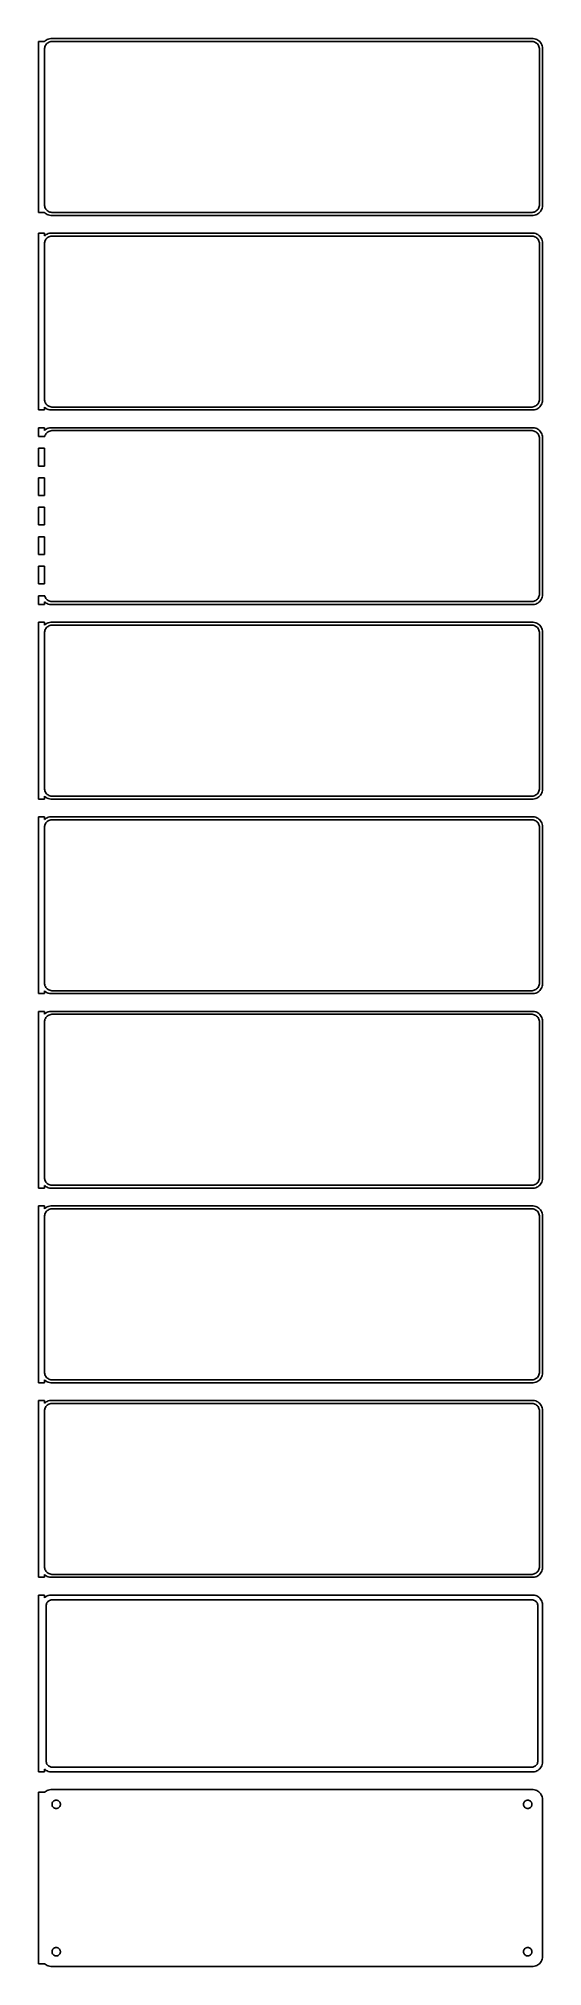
# Model space of a CAD drawing. Header units: metres. Extents: x -129 to 128, y 945 to 1926.
import ezdxf

# ---------------------------------------------------------------- set-up
doc = ezdxf.new("R2010")
doc.units = ezdxf.units.M

msp = doc.modelspace()

# ---------------------------------------------------------------- linework, layer by layer
for p, q in [((-126, 1924.56), (-129, 1924.56)), ((-129, 1924.56), (-129, 1837.44)), ((-125.687, 1924.85), (-126, 1924.56)), ((-125.179, 1925.22), (-125.687, 1924.85)), ((-125.505, 1922.43), (-125.236, 1922.85)), ((-125.236, 1922.85), (-124.916, 1923.24)), ((-124.629, 1925.52), (-125.179, 1925.22)), ((-124.916, 1923.24), (-124.55, 1923.58)), ((-124.045, 1925.76), (-124.629, 1925.52)), ((-124.55, 1923.58), (-124.143, 1923.88)), ((-124.143, 1923.88), (-123.703, 1924.12)), ((-123.437, 1925.91), (-124.045, 1925.76)), ((-123.703, 1924.12), (-123.236, 1924.3)), ((-122.814, 1925.99), (-123.437, 1925.91)), ((-123.236, 1924.3), (-122.75, 1924.43)), ((122.814, 1925.99), (-122.814, 1925.99)), ((-122.75, 1924.43), (-122.251, 1924.49)), ((-122.251, 1924.49), (122.251, 1924.49)), ((122.251, 1924.49), (122.75, 1924.43)), ((122.75, 1924.43), (123.236, 1924.3)), ((123.437, 1925.91), (122.814, 1925.99)), ((123.236, 1924.3), (123.703, 1924.12)), ((124.045, 1925.76), (123.437, 1925.91)), ((123.703, 1924.12), (124.143, 1923.88)), ((124.629, 1925.52), (124.045, 1925.76)), ((124.143, 1923.88), (124.55, 1923.58)), ((124.55, 1923.58), (124.916, 1923.24)), ((125.179, 1925.22), (124.629, 1925.52)), ((124.916, 1923.24), (125.236, 1922.85)), ((125.687, 1924.85), (125.179, 1925.22)), ((125.236, 1922.85), (125.505, 1922.43)), ((126.145, 1924.42), (125.687, 1924.85)), ((126.545, 1923.94), (126.145, 1924.42)), ((126.882, 1923.41), (126.545, 1923.94)), ((127.149, 1922.84), (126.882, 1923.41)), ((127.343, 1922.24), (127.149, 1922.84)), ((-126, 1920.5), (-125.968, 1921)), ((-126, 1841.5), (-126, 1920.5)), ((-125.968, 1921), (-125.874, 1921.49)), ((-125.874, 1921.49), (-125.719, 1921.97)), ((-125.719, 1921.97), (-125.505, 1922.43)), ((125.505, 1922.43), (125.719, 1921.97)), ((125.719, 1921.97), (125.874, 1921.49)), ((125.874, 1921.49), (125.968, 1921)), ((125.968, 1921), (126, 1920.5)), ((126, 1920.5), (126, 1841.5)), ((127.461, 1921.63), (127.343, 1922.24)), ((127.5, 1921), (127.461, 1921.63)), ((127.5, 1841), (127.5, 1921)), ((-129, 1837.44), (-126, 1837.44)), ((-125.968, 1841), (-126, 1841.5)), ((-126, 1837.44), (-125.687, 1837.15)), ((-125.874, 1840.51), (-125.968, 1841)), ((-125.719, 1840.03), (-125.874, 1840.51)), ((-125.505, 1839.57), (-125.719, 1840.03)), ((-125.687, 1837.15), (-125.179, 1836.78)), ((-125.236, 1839.15), (-125.505, 1839.57)), ((-124.916, 1838.76), (-125.236, 1839.15)), ((-125.179, 1836.78), (-124.629, 1836.48)), ((-124.55, 1838.42), (-124.916, 1838.76)), ((-124.629, 1836.48), (-124.045, 1836.24)), ((-124.143, 1838.12), (-124.55, 1838.42)), ((-123.703, 1837.88), (-124.143, 1838.12)), ((-124.045, 1836.24), (-123.437, 1836.09)), ((-123.236, 1837.7), (-123.703, 1837.88)), ((-123.437, 1836.09), (-122.814, 1836.01)), ((-122.75, 1837.57), (-123.236, 1837.7)), ((-122.814, 1836.01), (122.814, 1836.01)), ((-122.251, 1837.51), (-122.75, 1837.57)), ((122.251, 1837.51), (-122.251, 1837.51)), ((122.75, 1837.57), (122.251, 1837.51)), ((123.236, 1837.7), (122.75, 1837.57)), ((122.814, 1836.01), (123.437, 1836.09)), ((123.703, 1837.88), (123.236, 1837.7)), ((123.437, 1836.09), (124.045, 1836.24)), ((124.143, 1838.12), (123.703, 1837.88)), ((124.045, 1836.24), (124.629, 1836.48)), ((124.55, 1838.42), (124.143, 1838.12)), ((124.916, 1838.76), (124.55, 1838.42)), ((124.629, 1836.48), (125.179, 1836.78)), ((125.236, 1839.15), (124.916, 1838.76)), ((125.179, 1836.78), (125.687, 1837.15)), ((125.505, 1839.57), (125.236, 1839.15)), ((125.719, 1840.03), (125.505, 1839.57)), ((125.687, 1837.15), (126.145, 1837.58)), ((125.874, 1840.51), (125.719, 1840.03)), ((125.968, 1841), (125.874, 1840.51)), ((126, 1841.5), (125.968, 1841)), ((126.145, 1837.58), (126.545, 1838.06)), ((126.545, 1838.06), (126.882, 1838.59)), ((126.882, 1838.59), (127.149, 1839.16)), ((127.149, 1839.16), (127.343, 1839.76)), ((127.343, 1839.76), (127.461, 1840.37)), ((127.461, 1840.37), (127.5, 1841)), ((-126, 1826.97), (-129, 1826.97)), ((-129, 1826.97), (-129, 1737.03)), ((-126, 1825.56), (-126, 1826.97)), ((-125.687, 1825.85), (-126, 1825.56)), ((-125.179, 1826.22), (-125.687, 1825.85)), ((-124.629, 1826.52), (-125.179, 1826.22)), ((-124.045, 1826.76), (-124.629, 1826.52)), ((-124.55, 1824.58), (-124.143, 1824.88)), ((-124.143, 1824.88), (-123.703, 1825.12)), ((-123.437, 1826.91), (-124.045, 1826.76)), ((-123.703, 1825.12), (-123.236, 1825.3)), ((-122.814, 1826.99), (-123.437, 1826.91)), ((-123.236, 1825.3), (-122.75, 1825.43)), ((122.814, 1826.99), (-122.814, 1826.99)), ((-122.75, 1825.43), (-122.251, 1825.49)), ((-122.251, 1825.49), (122.251, 1825.49)), ((122.251, 1825.49), (122.75, 1825.43)), ((122.75, 1825.43), (123.236, 1825.3)), ((123.437, 1826.91), (122.814, 1826.99)), ((123.236, 1825.3), (123.703, 1825.12)), ((124.045, 1826.76), (123.437, 1826.91)), ((123.703, 1825.12), (124.143, 1824.88)), ((124.629, 1826.52), (124.045, 1826.76)), ((124.143, 1824.88), (124.55, 1824.58)), ((125.179, 1826.22), (124.629, 1826.52)), ((125.687, 1825.85), (125.179, 1826.22)), ((126.145, 1825.42), (125.687, 1825.85)), ((126.545, 1824.94), (126.145, 1825.42)), ((126.882, 1824.41), (126.545, 1824.94)), ((-126, 1821.5), (-125.968, 1822)), ((-126, 1742.5), (-126, 1821.5)), ((-125.968, 1822), (-125.874, 1822.49)), ((-125.874, 1822.49), (-125.719, 1822.97)), ((-125.719, 1822.97), (-125.505, 1823.43)), ((-125.505, 1823.43), (-125.236, 1823.85)), ((-125.236, 1823.85), (-124.916, 1824.24)), ((-124.916, 1824.24), (-124.55, 1824.58)), ((124.55, 1824.58), (124.916, 1824.24)), ((124.916, 1824.24), (125.236, 1823.85)), ((125.236, 1823.85), (125.505, 1823.43)), ((125.505, 1823.43), (125.719, 1822.97)), ((125.719, 1822.97), (125.874, 1822.49)), ((125.874, 1822.49), (125.968, 1822)), ((125.968, 1822), (126, 1821.5)), ((126, 1821.5), (126, 1742.5)), ((127.149, 1823.84), (126.882, 1824.41)), ((127.343, 1823.24), (127.149, 1823.84)), ((127.461, 1822.63), (127.343, 1823.24)), ((127.5, 1822), (127.461, 1822.63)), ((127.5, 1742), (127.5, 1822)), ((-129, 1737.03), (-126, 1737.03)), ((-125.968, 1742), (-126, 1742.5)), ((-126, 1737.03), (-126, 1738.44)), ((-126, 1738.44), (-125.687, 1738.15)), ((-125.874, 1741.51), (-125.968, 1742)), ((-125.719, 1741.03), (-125.874, 1741.51)), ((-125.505, 1740.57), (-125.719, 1741.03)), ((-125.687, 1738.15), (-125.179, 1737.78)), ((-125.236, 1740.15), (-125.505, 1740.57)), ((-124.916, 1739.76), (-125.236, 1740.15)), ((-125.179, 1737.78), (-124.629, 1737.48)), ((-124.55, 1739.42), (-124.916, 1739.76)), ((-124.629, 1737.48), (-124.045, 1737.24)), ((-124.143, 1739.12), (-124.55, 1739.42)), ((-123.703, 1738.88), (-124.143, 1739.12)), ((-124.045, 1737.24), (-123.437, 1737.09)), ((-123.236, 1738.7), (-123.703, 1738.88)), ((-123.437, 1737.09), (-122.814, 1737.01)), ((-122.75, 1738.57), (-123.236, 1738.7)), ((-122.814, 1737.01), (122.814, 1737.01)), ((-122.251, 1738.51), (-122.75, 1738.57)), ((122.251, 1738.51), (-122.251, 1738.51)), ((122.75, 1738.57), (122.251, 1738.51)), ((123.236, 1738.7), (122.75, 1738.57)), ((122.814, 1737.01), (123.437, 1737.09)), ((123.703, 1738.88), (123.236, 1738.7)), ((123.437, 1737.09), (124.045, 1737.24)), ((124.143, 1739.12), (123.703, 1738.88)), ((124.045, 1737.24), (124.629, 1737.48)), ((124.55, 1739.42), (124.143, 1739.12)), ((124.916, 1739.76), (124.55, 1739.42)), ((124.629, 1737.48), (125.179, 1737.78)), ((125.236, 1740.15), (124.916, 1739.76)), ((125.179, 1737.78), (125.687, 1738.15)), ((125.505, 1740.57), (125.236, 1740.15)), ((125.719, 1741.03), (125.505, 1740.57)), ((125.687, 1738.15), (126.145, 1738.58)), ((125.874, 1741.51), (125.719, 1741.03)), ((125.968, 1742), (125.874, 1741.51)), ((126, 1742.5), (125.968, 1742)), ((126.145, 1738.58), (126.545, 1739.06)), ((126.545, 1739.06), (126.882, 1739.59)), ((126.882, 1739.59), (127.149, 1740.16)), ((127.149, 1740.16), (127.343, 1740.76)), ((127.343, 1740.76), (127.461, 1741.37)), ((127.461, 1741.37), (127.5, 1742)), ((-126, 1727.99), (-129, 1727.99)), ((-129, 1727.99), (-129, 1723.49)), ((-126, 1726.56), (-126, 1727.99)), ((-125.687, 1726.85), (-126, 1726.56)), ((-125.179, 1727.22), (-125.687, 1726.85)), ((-124.629, 1727.52), (-125.179, 1727.22)), ((-124.045, 1727.76), (-124.629, 1727.52)), ((-123.437, 1727.91), (-124.045, 1727.76)), ((-122.814, 1727.99), (-123.437, 1727.91)), ((122.814, 1727.99), (-122.814, 1727.99)), ((123.437, 1727.91), (122.814, 1727.99)), ((124.045, 1727.76), (123.437, 1727.91)), ((124.629, 1727.52), (124.045, 1727.76)), ((125.179, 1727.22), (124.629, 1727.52)), ((125.687, 1726.85), (125.179, 1727.22)), ((126.145, 1726.42), (125.687, 1726.85)), ((-129, 1723.49), (-125.874, 1723.49)), ((-126, 1717.51), (-129, 1717.51)), ((-129, 1717.51), (-129, 1708.49)), ((-126, 1708.49), (-126, 1717.51)), ((-125.874, 1723.49), (-125.719, 1723.97)), ((-125.874, 1723.49), (-125.874, 1723.49)), ((-125.719, 1723.97), (-125.505, 1724.43)), ((-125.505, 1724.43), (-125.236, 1724.85)), ((-125.236, 1724.85), (-124.916, 1725.24)), ((-124.916, 1725.24), (-124.55, 1725.58)), ((-124.55, 1725.58), (-124.143, 1725.88)), ((-124.143, 1725.88), (-123.703, 1726.12)), ((-123.703, 1726.12), (-123.236, 1726.3)), ((-123.236, 1726.3), (-122.75, 1726.43)), ((-122.75, 1726.43), (-122.251, 1726.49)), ((-122.251, 1726.49), (122.251, 1726.49)), ((122.251, 1726.49), (122.75, 1726.43)), ((122.75, 1726.43), (123.236, 1726.3)), ((123.236, 1726.3), (123.703, 1726.12)), ((123.703, 1726.12), (124.143, 1725.88)), ((124.143, 1725.88), (124.55, 1725.58)), ((124.55, 1725.58), (124.916, 1725.24)), ((124.916, 1725.24), (125.236, 1724.85)), ((125.236, 1724.85), (125.505, 1724.43)), ((125.505, 1724.43), (125.719, 1723.97)), ((125.719, 1723.97), (125.874, 1723.49)), ((125.874, 1723.49), (125.968, 1723)), ((125.968, 1723), (126, 1722.5)), ((126, 1722.5), (126, 1643.5)), ((126.545, 1725.94), (126.145, 1726.42)), ((126.882, 1725.41), (126.545, 1725.94)), ((127.149, 1724.84), (126.882, 1725.41)), ((127.343, 1724.24), (127.149, 1724.84)), ((127.461, 1723.63), (127.343, 1724.24)), ((127.5, 1723), (127.461, 1723.63)), ((127.5, 1643), (127.5, 1723)), ((-129, 1708.49), (-126, 1708.49)), ((-126, 1702.51), (-129, 1702.51)), ((-129, 1702.51), (-129, 1693.49)), ((-126, 1693.49), (-126, 1702.51)), ((-129, 1693.49), (-126, 1693.49)), ((-126, 1687.51), (-129, 1687.51)), ((-129, 1687.51), (-129, 1678.49)), ((-126, 1678.49), (-126, 1687.51)), ((-129, 1678.49), (-126, 1678.49)), ((-126, 1672.51), (-129, 1672.51)), ((-129, 1672.51), (-129, 1663.49)), ((-126, 1663.49), (-126, 1672.51)), ((-129, 1663.49), (-126, 1663.49)), ((-126, 1657.51), (-129, 1657.51)), ((-129, 1657.51), (-129, 1648.49)), ((-129, 1648.49), (-126, 1648.49)), ((-126, 1648.49), (-126, 1657.51)), ((-125.874, 1642.51), (-129, 1642.51)), ((-129, 1642.51), (-129, 1638.01)), ((-126, 1639.44), (-125.687, 1639.15)), ((-126, 1638.01), (-126, 1639.44)), ((-125.719, 1642.03), (-125.874, 1642.51)), ((-125.874, 1642.51), (-125.874, 1642.51)), ((-125.505, 1641.57), (-125.719, 1642.03)), ((-125.687, 1639.15), (-125.179, 1638.78)), ((-125.236, 1641.15), (-125.505, 1641.57)), ((-124.916, 1640.76), (-125.236, 1641.15)), ((-125.179, 1638.78), (-124.629, 1638.48)), ((-124.55, 1640.42), (-124.916, 1640.76)), ((-124.629, 1638.48), (-124.045, 1638.24)), ((-124.143, 1640.12), (-124.55, 1640.42)), ((-123.703, 1639.88), (-124.143, 1640.12)), ((-124.045, 1638.24), (-123.437, 1638.09)), ((-123.236, 1639.7), (-123.703, 1639.88)), ((-122.75, 1639.57), (-123.236, 1639.7)), ((-122.251, 1639.51), (-122.75, 1639.57)), ((122.251, 1639.51), (-122.251, 1639.51)), ((122.75, 1639.57), (122.251, 1639.51)), ((123.236, 1639.7), (122.75, 1639.57)), ((123.703, 1639.88), (123.236, 1639.7)), ((123.437, 1638.09), (124.045, 1638.24)), ((124.143, 1640.12), (123.703, 1639.88)), ((124.045, 1638.24), (124.629, 1638.48)), ((124.55, 1640.42), (124.143, 1640.12)), ((124.916, 1640.76), (124.55, 1640.42)), ((124.629, 1638.48), (125.179, 1638.78)), ((125.236, 1641.15), (124.916, 1640.76)), ((125.179, 1638.78), (125.687, 1639.15)), ((125.505, 1641.57), (125.236, 1641.15)), ((125.719, 1642.03), (125.505, 1641.57)), ((125.687, 1639.15), (126.145, 1639.58)), ((125.874, 1642.51), (125.719, 1642.03)), ((125.968, 1643), (125.874, 1642.51)), ((126, 1643.5), (125.968, 1643)), ((126.145, 1639.58), (126.545, 1640.06)), ((126.545, 1640.06), (126.882, 1640.59)), ((126.882, 1640.59), (127.149, 1641.16)), ((127.149, 1641.16), (127.343, 1641.76)), ((127.343, 1641.76), (127.461, 1642.37)), ((127.461, 1642.37), (127.5, 1643)), ((-129, 1638.01), (-126, 1638.01)), ((-126, 1628.99), (-129, 1628.99)), ((-129, 1628.99), (-129, 1539.01)), ((-126, 1627.56), (-126, 1628.99)), ((-124.629, 1628.52), (-125.179, 1628.22)), ((-124.045, 1628.76), (-124.629, 1628.52)), ((-123.437, 1628.91), (-124.045, 1628.76)), ((-123.437, 1638.09), (-122.814, 1638.01)), ((-122.814, 1628.99), (-123.437, 1628.91)), ((-122.814, 1638.01), (122.814, 1638.01)), ((122.814, 1628.99), (-122.814, 1628.99)), ((122.814, 1638.01), (123.437, 1638.09)), ((123.437, 1628.91), (122.814, 1628.99)), ((124.045, 1628.76), (123.437, 1628.91)), ((124.629, 1628.52), (124.045, 1628.76)), ((125.179, 1628.22), (124.629, 1628.52)), ((-125.687, 1627.85), (-126, 1627.56)), ((-126, 1623.5), (-125.968, 1624)), ((-126, 1544.5), (-126, 1623.5)), ((-125.968, 1624), (-125.874, 1624.49)), ((-125.874, 1624.49), (-125.719, 1624.97)), ((-125.719, 1624.97), (-125.505, 1625.43)), ((-125.179, 1628.22), (-125.687, 1627.85)), ((-125.505, 1625.43), (-125.236, 1625.85)), ((-125.236, 1625.85), (-124.916, 1626.24)), ((-124.916, 1626.24), (-124.55, 1626.58)), ((-124.55, 1626.58), (-124.143, 1626.88)), ((-124.143, 1626.88), (-123.703, 1627.12)), ((-123.703, 1627.12), (-123.236, 1627.3)), ((-123.236, 1627.3), (-122.75, 1627.43)), ((-122.75, 1627.43), (-122.251, 1627.49)), ((-122.251, 1627.49), (122.251, 1627.49)), ((122.251, 1627.49), (122.75, 1627.43)), ((122.75, 1627.43), (123.236, 1627.3)), ((123.236, 1627.3), (123.703, 1627.12)), ((123.703, 1627.12), (124.143, 1626.88)), ((124.143, 1626.88), (124.55, 1626.58)), ((124.55, 1626.58), (124.916, 1626.24)), ((124.916, 1626.24), (125.236, 1625.85)), ((125.687, 1627.85), (125.179, 1628.22)), ((125.236, 1625.85), (125.505, 1625.43)), ((125.505, 1625.43), (125.719, 1624.97)), ((126.145, 1627.42), (125.687, 1627.85)), ((125.719, 1624.97), (125.874, 1624.49)), ((125.874, 1624.49), (125.968, 1624)), ((125.968, 1624), (126, 1623.5)), ((126, 1623.5), (126, 1544.5)), ((126.545, 1626.94), (126.145, 1627.42)), ((126.882, 1626.41), (126.545, 1626.94)), ((127.149, 1625.84), (126.882, 1626.41)), ((127.343, 1625.24), (127.149, 1625.84)), ((127.461, 1624.63), (127.343, 1625.24)), ((127.5, 1624), (127.461, 1624.63)), ((127.5, 1544), (127.5, 1624)), ((-125.968, 1544), (-126, 1544.5)), ((-126, 1540.44), (-125.687, 1540.15)), ((-126, 1539.01), (-126, 1540.44)), ((-125.874, 1543.51), (-125.968, 1544)), ((-125.719, 1543.03), (-125.874, 1543.51)), ((-125.505, 1542.57), (-125.719, 1543.03)), ((-125.687, 1540.15), (-125.179, 1539.78)), ((-125.236, 1542.15), (-125.505, 1542.57)), ((-124.916, 1541.76), (-125.236, 1542.15)), ((-124.55, 1541.42), (-124.916, 1541.76)), ((-124.143, 1541.12), (-124.55, 1541.42)), ((-123.703, 1540.88), (-124.143, 1541.12)), ((-123.236, 1540.7), (-123.703, 1540.88)), ((-122.75, 1540.57), (-123.236, 1540.7)), ((-122.251, 1540.51), (-122.75, 1540.57)), ((122.251, 1540.51), (-122.251, 1540.51)), ((122.75, 1540.57), (122.251, 1540.51)), ((123.236, 1540.7), (122.75, 1540.57)), ((123.703, 1540.88), (123.236, 1540.7)), ((124.143, 1541.12), (123.703, 1540.88)), ((124.55, 1541.42), (124.143, 1541.12)), ((124.916, 1541.76), (124.55, 1541.42)), ((125.236, 1542.15), (124.916, 1541.76)), ((125.179, 1539.78), (125.687, 1540.15)), ((125.505, 1542.57), (125.236, 1542.15)), ((125.719, 1543.03), (125.505, 1542.57)), ((125.687, 1540.15), (126.145, 1540.58)), ((125.874, 1543.51), (125.719, 1543.03)), ((125.968, 1544), (125.874, 1543.51)), ((126, 1544.5), (125.968, 1544)), ((126.145, 1540.58), (126.545, 1541.06)), ((126.545, 1541.06), (126.882, 1541.59)), ((126.882, 1541.59), (127.149, 1542.16)), ((127.149, 1542.16), (127.343, 1542.76)), ((127.343, 1542.76), (127.461, 1543.37)), ((127.461, 1543.37), (127.5, 1544)), ((-129, 1539.01), (-126, 1539.01)), ((-125.179, 1539.78), (-124.629, 1539.48)), ((-124.629, 1539.48), (-124.045, 1539.24)), ((-124.045, 1539.24), (-123.437, 1539.09)), ((-123.437, 1539.09), (-122.814, 1539.01)), ((-122.814, 1539.01), (122.814, 1539.01)), ((122.814, 1539.01), (123.437, 1539.09)), ((123.437, 1539.09), (124.045, 1539.24)), ((124.045, 1539.24), (124.629, 1539.48)), ((124.629, 1539.48), (125.179, 1539.78)), ((-126, 1529.99), (-129, 1529.99)), ((-129, 1529.99), (-129, 1440.01)), ((-126, 1528.56), (-126, 1529.99)), ((-125.687, 1528.85), (-126, 1528.56)), ((-126, 1524.5), (-125.968, 1525)), ((-126, 1445.5), (-126, 1524.5)), ((-125.968, 1525), (-125.874, 1525.49)), ((-125.874, 1525.49), (-125.719, 1525.97)), ((-125.719, 1525.97), (-125.505, 1526.43)), ((-125.179, 1529.22), (-125.687, 1528.85)), ((-125.505, 1526.43), (-125.236, 1526.85)), ((-125.236, 1526.85), (-124.916, 1527.24)), ((-124.629, 1529.52), (-125.179, 1529.22)), ((-124.916, 1527.24), (-124.55, 1527.58)), ((-124.045, 1529.76), (-124.629, 1529.52)), ((-124.55, 1527.58), (-124.143, 1527.88)), ((-124.143, 1527.88), (-123.703, 1528.12)), ((-123.437, 1529.91), (-124.045, 1529.76)), ((-123.703, 1528.12), (-123.236, 1528.3)), ((-122.814, 1529.99), (-123.437, 1529.91)), ((-123.236, 1528.3), (-122.75, 1528.43)), ((122.814, 1529.99), (-122.814, 1529.99)), ((-122.75, 1528.43), (-122.251, 1528.49)), ((-122.251, 1528.49), (122.251, 1528.49)), ((122.251, 1528.49), (122.75, 1528.43)), ((122.75, 1528.43), (123.236, 1528.3)), ((123.437, 1529.91), (122.814, 1529.99)), ((123.236, 1528.3), (123.703, 1528.12)), ((124.045, 1529.76), (123.437, 1529.91)), ((123.703, 1528.12), (124.143, 1527.88)), ((124.629, 1529.52), (124.045, 1529.76)), ((124.143, 1527.88), (124.55, 1527.58)), ((124.55, 1527.58), (124.916, 1527.24)), ((125.179, 1529.22), (124.629, 1529.52)), ((124.916, 1527.24), (125.236, 1526.85)), ((125.687, 1528.85), (125.179, 1529.22)), ((125.236, 1526.85), (125.505, 1526.43)), ((125.505, 1526.43), (125.719, 1525.97)), ((126.145, 1528.42), (125.687, 1528.85)), ((125.719, 1525.97), (125.874, 1525.49)), ((125.874, 1525.49), (125.968, 1525)), ((125.968, 1525), (126, 1524.5)), ((126, 1524.5), (126, 1445.5)), ((126.545, 1527.94), (126.145, 1528.42)), ((126.882, 1527.41), (126.545, 1527.94)), ((127.149, 1526.84), (126.882, 1527.41)), ((127.343, 1526.24), (127.149, 1526.84)), ((127.461, 1525.63), (127.343, 1526.24)), ((127.5, 1525), (127.461, 1525.63)), ((127.5, 1445), (127.5, 1525)), ((-125.968, 1445), (-126, 1445.5)), ((-125.874, 1444.51), (-125.968, 1445)), ((-125.719, 1444.03), (-125.874, 1444.51)), ((-125.505, 1443.57), (-125.719, 1444.03)), ((-125.236, 1443.15), (-125.505, 1443.57)), ((-124.916, 1442.76), (-125.236, 1443.15)), ((-124.55, 1442.42), (-124.916, 1442.76)), ((-124.143, 1442.12), (-124.55, 1442.42)), ((-123.703, 1441.88), (-124.143, 1442.12)), ((124.143, 1442.12), (123.703, 1441.88)), ((124.55, 1442.42), (124.143, 1442.12)), ((124.916, 1442.76), (124.55, 1442.42)), ((125.236, 1443.15), (124.916, 1442.76)), ((125.505, 1443.57), (125.236, 1443.15)), ((125.719, 1444.03), (125.505, 1443.57)), ((125.874, 1444.51), (125.719, 1444.03)), ((125.968, 1445), (125.874, 1444.51)), ((126, 1445.5), (125.968, 1445)), ((126.145, 1441.58), (126.545, 1442.06)), ((126.545, 1442.06), (126.882, 1442.59)), ((126.882, 1442.59), (127.149, 1443.16)), ((127.149, 1443.16), (127.343, 1443.76)), ((127.343, 1443.76), (127.461, 1444.37)), ((127.461, 1444.37), (127.5, 1445)), ((-129, 1440.01), (-126, 1440.01)), ((-126, 1441.44), (-125.687, 1441.15)), ((-126, 1440.01), (-126, 1441.44)), ((-125.687, 1441.15), (-125.179, 1440.78)), ((-125.179, 1440.78), (-124.629, 1440.48)), ((-124.629, 1440.48), (-124.045, 1440.24)), ((-124.045, 1440.24), (-123.437, 1440.09)), ((-123.236, 1441.7), (-123.703, 1441.88)), ((-123.437, 1440.09), (-122.814, 1440.01)), ((-122.75, 1441.57), (-123.236, 1441.7)), ((-122.814, 1440.01), (122.814, 1440.01)), ((-122.251, 1441.51), (-122.75, 1441.57)), ((122.251, 1441.51), (-122.251, 1441.51)), ((122.75, 1441.57), (122.251, 1441.51)), ((123.236, 1441.7), (122.75, 1441.57)), ((122.814, 1440.01), (123.437, 1440.09)), ((123.703, 1441.88), (123.236, 1441.7)), ((123.437, 1440.09), (124.045, 1440.24)), ((124.045, 1440.24), (124.629, 1440.48)), ((124.629, 1440.48), (125.179, 1440.78)), ((125.179, 1440.78), (125.687, 1441.15)), ((125.687, 1441.15), (126.145, 1441.58)), ((-126, 1430.99), (-129, 1430.99)), ((-129, 1430.99), (-129, 1341.01)), ((-126, 1429.56), (-126, 1430.99)), ((-125.687, 1429.85), (-126, 1429.56)), ((-126, 1425.5), (-125.968, 1426)), ((-126, 1346.5), (-126, 1425.5)), ((-125.968, 1426), (-125.874, 1426.49)), ((-125.874, 1426.49), (-125.719, 1426.97)), ((-125.719, 1426.97), (-125.505, 1427.43)), ((-125.179, 1430.22), (-125.687, 1429.85)), ((-125.505, 1427.43), (-125.236, 1427.85)), ((-125.236, 1427.85), (-124.916, 1428.24)), ((-124.629, 1430.52), (-125.179, 1430.22)), ((-124.916, 1428.24), (-124.55, 1428.58)), ((-124.045, 1430.76), (-124.629, 1430.52)), ((-124.55, 1428.58), (-124.143, 1428.88)), ((-124.143, 1428.88), (-123.703, 1429.12)), ((-123.437, 1430.91), (-124.045, 1430.76)), ((-123.703, 1429.12), (-123.236, 1429.3)), ((-122.814, 1430.99), (-123.437, 1430.91)), ((-123.236, 1429.3), (-122.75, 1429.43)), ((122.814, 1430.99), (-122.814, 1430.99)), ((-122.75, 1429.43), (-122.251, 1429.49)), ((-122.251, 1429.49), (122.251, 1429.49)), ((122.251, 1429.49), (122.75, 1429.43)), ((122.75, 1429.43), (123.236, 1429.3)), ((123.437, 1430.91), (122.814, 1430.99)), ((123.236, 1429.3), (123.703, 1429.12)), ((124.045, 1430.76), (123.437, 1430.91)), ((123.703, 1429.12), (124.143, 1428.88)), ((124.629, 1430.52), (124.045, 1430.76)), ((124.143, 1428.88), (124.55, 1428.58)), ((124.55, 1428.58), (124.916, 1428.24)), ((125.179, 1430.22), (124.629, 1430.52)), ((124.916, 1428.24), (125.236, 1427.85)), ((125.687, 1429.85), (125.179, 1430.22)), ((125.236, 1427.85), (125.505, 1427.43)), ((125.505, 1427.43), (125.719, 1426.97)), ((126.145, 1429.42), (125.687, 1429.85)), ((125.719, 1426.97), (125.874, 1426.49)), ((125.874, 1426.49), (125.968, 1426)), ((125.968, 1426), (126, 1425.5)), ((126, 1425.5), (126, 1346.5)), ((126.545, 1428.94), (126.145, 1429.42)), ((126.882, 1428.41), (126.545, 1428.94)), ((127.149, 1427.84), (126.882, 1428.41)), ((127.343, 1427.24), (127.149, 1427.84)), ((127.461, 1426.63), (127.343, 1427.24)), ((127.5, 1426), (127.461, 1426.63)), ((127.5, 1346), (127.5, 1426)), ((-125.968, 1346), (-126, 1346.5)), ((-125.874, 1345.51), (-125.968, 1346)), ((-125.719, 1345.03), (-125.874, 1345.51)), ((-125.505, 1344.57), (-125.719, 1345.03)), ((-125.236, 1344.15), (-125.505, 1344.57)), ((-124.916, 1343.76), (-125.236, 1344.15)), ((125.236, 1344.15), (124.916, 1343.76)), ((125.505, 1344.57), (125.236, 1344.15)), ((125.719, 1345.03), (125.505, 1344.57)), ((125.874, 1345.51), (125.719, 1345.03)), ((125.968, 1346), (125.874, 1345.51)), ((126, 1346.5), (125.968, 1346)), ((126.882, 1343.59), (127.149, 1344.16)), ((127.149, 1344.16), (127.343, 1344.76)), ((127.343, 1344.76), (127.461, 1345.37)), ((127.461, 1345.37), (127.5, 1346)), ((-129, 1341.01), (-126, 1341.01)), ((-126, 1342.44), (-125.687, 1342.15)), ((-126, 1341.01), (-126, 1342.44)), ((-125.687, 1342.15), (-125.179, 1341.78)), ((-125.179, 1341.78), (-124.629, 1341.48)), ((-124.55, 1343.42), (-124.916, 1343.76)), ((-124.629, 1341.48), (-124.045, 1341.24)), ((-124.143, 1343.12), (-124.55, 1343.42)), ((-123.703, 1342.88), (-124.143, 1343.12)), ((-124.045, 1341.24), (-123.437, 1341.09)), ((-123.236, 1342.7), (-123.703, 1342.88)), ((-123.437, 1341.09), (-122.814, 1341.01)), ((-122.75, 1342.57), (-123.236, 1342.7)), ((-122.814, 1341.01), (122.814, 1341.01)), ((-122.251, 1342.51), (-122.75, 1342.57)), ((122.251, 1342.51), (-122.251, 1342.51)), ((122.75, 1342.57), (122.251, 1342.51)), ((123.236, 1342.7), (122.75, 1342.57)), ((122.814, 1341.01), (123.437, 1341.09)), ((123.703, 1342.88), (123.236, 1342.7)), ((123.437, 1341.09), (124.045, 1341.24)), ((124.143, 1343.12), (123.703, 1342.88)), ((124.045, 1341.24), (124.629, 1341.48)), ((124.55, 1343.42), (124.143, 1343.12)), ((124.916, 1343.76), (124.55, 1343.42)), ((124.629, 1341.48), (125.179, 1341.78)), ((125.179, 1341.78), (125.687, 1342.15)), ((125.687, 1342.15), (126.145, 1342.58)), ((126.145, 1342.58), (126.545, 1343.06)), ((126.545, 1343.06), (126.882, 1343.59)), ((-126, 1331.99), (-129, 1331.99)), ((-129, 1331.99), (-129, 1242.01)), ((-126, 1330.56), (-126, 1331.99)), ((-125.687, 1330.85), (-126, 1330.56)), ((-126, 1326.5), (-125.968, 1327)), ((-126, 1247.5), (-126, 1326.5)), ((-125.968, 1327), (-125.874, 1327.49)), ((-125.874, 1327.49), (-125.719, 1327.97)), ((-125.719, 1327.97), (-125.505, 1328.43)), ((-125.179, 1331.22), (-125.687, 1330.85)), ((-125.505, 1328.43), (-125.236, 1328.85)), ((-125.236, 1328.85), (-124.916, 1329.24)), ((-124.629, 1331.52), (-125.179, 1331.22)), ((-124.916, 1329.24), (-124.55, 1329.58)), ((-124.045, 1331.76), (-124.629, 1331.52)), ((-124.55, 1329.58), (-124.143, 1329.88)), ((-124.143, 1329.88), (-123.703, 1330.12)), ((-123.437, 1331.91), (-124.045, 1331.76)), ((-123.703, 1330.12), (-123.236, 1330.3)), ((-122.814, 1331.99), (-123.437, 1331.91)), ((-123.236, 1330.3), (-122.75, 1330.43)), ((122.814, 1331.99), (-122.814, 1331.99)), ((-122.75, 1330.43), (-122.251, 1330.49)), ((-122.251, 1330.49), (122.251, 1330.49)), ((122.251, 1330.49), (122.75, 1330.43)), ((122.75, 1330.43), (123.236, 1330.3)), ((123.437, 1331.91), (122.814, 1331.99)), ((123.236, 1330.3), (123.703, 1330.12)), ((124.045, 1331.76), (123.437, 1331.91)), ((123.703, 1330.12), (124.143, 1329.88)), ((124.629, 1331.52), (124.045, 1331.76)), ((124.143, 1329.88), (124.55, 1329.58)), ((124.55, 1329.58), (124.916, 1329.24)), ((125.179, 1331.22), (124.629, 1331.52)), ((124.916, 1329.24), (125.236, 1328.85)), ((125.687, 1330.85), (125.179, 1331.22)), ((125.236, 1328.85), (125.505, 1328.43)), ((125.505, 1328.43), (125.719, 1327.97)), ((126.145, 1330.42), (125.687, 1330.85)), ((125.719, 1327.97), (125.874, 1327.49)), ((125.874, 1327.49), (125.968, 1327)), ((125.968, 1327), (126, 1326.5)), ((126, 1326.5), (126, 1247.5)), ((126.545, 1329.94), (126.145, 1330.42)), ((126.882, 1329.41), (126.545, 1329.94)), ((127.149, 1328.84), (126.882, 1329.41)), ((127.343, 1328.24), (127.149, 1328.84)), ((127.461, 1327.63), (127.343, 1328.24)), ((127.5, 1327), (127.461, 1327.63)), ((127.5, 1247), (127.5, 1327)), ((-125.968, 1247), (-126, 1247.5)), ((-125.874, 1246.51), (-125.968, 1247)), ((-125.719, 1246.03), (-125.874, 1246.51)), ((-125.505, 1245.57), (-125.719, 1246.03)), ((125.719, 1246.03), (125.505, 1245.57)), ((125.874, 1246.51), (125.719, 1246.03)), ((125.968, 1247), (125.874, 1246.51)), ((126, 1247.5), (125.968, 1247)), ((127.343, 1245.76), (127.461, 1246.37)), ((127.461, 1246.37), (127.5, 1247)), ((-129, 1242.01), (-126, 1242.01)), ((-126, 1243.44), (-125.687, 1243.15)), ((-126, 1242.01), (-126, 1243.44)), ((-125.687, 1243.15), (-125.179, 1242.78)), ((-125.236, 1245.15), (-125.505, 1245.57)), ((-124.916, 1244.76), (-125.236, 1245.15)), ((-125.179, 1242.78), (-124.629, 1242.48)), ((-124.55, 1244.42), (-124.916, 1244.76)), ((-124.629, 1242.48), (-124.045, 1242.24)), ((-124.143, 1244.12), (-124.55, 1244.42)), ((-123.703, 1243.88), (-124.143, 1244.12)), ((-124.045, 1242.24), (-123.437, 1242.09)), ((-123.236, 1243.7), (-123.703, 1243.88)), ((-123.437, 1242.09), (-122.814, 1242.01)), ((-122.75, 1243.57), (-123.236, 1243.7)), ((-122.814, 1242.01), (122.814, 1242.01)), ((-122.251, 1243.51), (-122.75, 1243.57)), ((122.251, 1243.51), (-122.251, 1243.51)), ((122.75, 1243.57), (122.251, 1243.51)), ((123.236, 1243.7), (122.75, 1243.57)), ((122.814, 1242.01), (123.437, 1242.09)), ((123.703, 1243.88), (123.236, 1243.7)), ((123.437, 1242.09), (124.045, 1242.24)), ((124.143, 1244.12), (123.703, 1243.88)), ((124.045, 1242.24), (124.629, 1242.48)), ((124.55, 1244.42), (124.143, 1244.12)), ((124.916, 1244.76), (124.55, 1244.42)), ((124.629, 1242.48), (125.179, 1242.78)), ((125.236, 1245.15), (124.916, 1244.76)), ((125.179, 1242.78), (125.687, 1243.15)), ((125.505, 1245.57), (125.236, 1245.15)), ((125.687, 1243.15), (126.145, 1243.58)), ((126.145, 1243.58), (126.545, 1244.06)), ((126.545, 1244.06), (126.882, 1244.59)), ((126.882, 1244.59), (127.149, 1245.16)), ((127.149, 1245.16), (127.343, 1245.76)), ((-126, 1232.99), (-129, 1232.99)), ((-129, 1232.99), (-129, 1143.01)), ((-126, 1231.56), (-126, 1232.99)), ((-125.687, 1231.85), (-126, 1231.56)), ((-126, 1227.5), (-125.968, 1228)), ((-126, 1148.5), (-126, 1227.5)), ((-125.968, 1228), (-125.874, 1228.49)), ((-125.874, 1228.49), (-125.719, 1228.97)), ((-125.719, 1228.97), (-125.505, 1229.43)), ((-125.179, 1232.22), (-125.687, 1231.85)), ((-125.505, 1229.43), (-125.236, 1229.85)), ((-125.236, 1229.85), (-124.916, 1230.24)), ((-124.629, 1232.52), (-125.179, 1232.22)), ((-124.916, 1230.24), (-124.55, 1230.58)), ((-124.045, 1232.76), (-124.629, 1232.52)), ((-124.55, 1230.58), (-124.143, 1230.88)), ((-124.143, 1230.88), (-123.703, 1231.12)), ((-123.437, 1232.91), (-124.045, 1232.76)), ((-123.703, 1231.12), (-123.236, 1231.3)), ((-122.814, 1232.99), (-123.437, 1232.91)), ((-123.236, 1231.3), (-122.75, 1231.43)), ((122.814, 1232.99), (-122.814, 1232.99)), ((-122.75, 1231.43), (-122.251, 1231.49)), ((-122.251, 1231.49), (122.251, 1231.49)), ((122.251, 1231.49), (122.75, 1231.43)), ((122.75, 1231.43), (123.236, 1231.3)), ((123.437, 1232.91), (122.814, 1232.99)), ((123.236, 1231.3), (123.703, 1231.12)), ((124.045, 1232.76), (123.437, 1232.91)), ((123.703, 1231.12), (124.143, 1230.88)), ((124.629, 1232.52), (124.045, 1232.76)), ((124.143, 1230.88), (124.55, 1230.58)), ((124.55, 1230.58), (124.916, 1230.24)), ((125.179, 1232.22), (124.629, 1232.52)), ((124.916, 1230.24), (125.236, 1229.85)), ((125.687, 1231.85), (125.179, 1232.22)), ((125.236, 1229.85), (125.505, 1229.43)), ((125.505, 1229.43), (125.719, 1228.97)), ((126.145, 1231.42), (125.687, 1231.85)), ((125.719, 1228.97), (125.874, 1228.49)), ((125.874, 1228.49), (125.968, 1228)), ((125.968, 1228), (126, 1227.5)), ((126, 1227.5), (126, 1148.5)), ((126.545, 1230.94), (126.145, 1231.42)), ((126.882, 1230.41), (126.545, 1230.94)), ((127.149, 1229.84), (126.882, 1230.41)), ((127.343, 1229.24), (127.149, 1229.84)), ((127.461, 1228.63), (127.343, 1229.24)), ((127.5, 1228), (127.461, 1228.63)), ((127.5, 1148), (127.5, 1228)), ((-125.968, 1148), (-126, 1148.5)), ((-125.874, 1147.51), (-125.968, 1148)), ((125.968, 1148), (125.874, 1147.51)), ((126, 1148.5), (125.968, 1148)), ((127.461, 1147.37), (127.5, 1148)), ((-129, 1143.01), (-126, 1143.01)), ((-126, 1144.44), (-125.687, 1144.15)), ((-126, 1143.01), (-126, 1144.44)), ((-125.719, 1147.03), (-125.874, 1147.51)), ((-125.505, 1146.57), (-125.719, 1147.03)), ((-125.687, 1144.15), (-125.179, 1143.78)), ((-125.236, 1146.15), (-125.505, 1146.57)), ((-124.916, 1145.76), (-125.236, 1146.15)), ((-125.179, 1143.78), (-124.629, 1143.48)), ((-124.55, 1145.42), (-124.916, 1145.76)), ((-124.629, 1143.48), (-124.045, 1143.24)), ((-124.143, 1145.12), (-124.55, 1145.42)), ((-123.703, 1144.88), (-124.143, 1145.12)), ((-124.045, 1143.24), (-123.437, 1143.09)), ((-123.236, 1144.7), (-123.703, 1144.88)), ((-123.437, 1143.09), (-122.814, 1143.01)), ((-122.75, 1144.57), (-123.236, 1144.7)), ((-122.814, 1143.01), (122.814, 1143.01)), ((-122.251, 1144.51), (-122.75, 1144.57)), ((122.251, 1144.51), (-122.251, 1144.51)), ((122.75, 1144.57), (122.251, 1144.51)), ((123.236, 1144.7), (122.75, 1144.57)), ((122.814, 1143.01), (123.437, 1143.09)), ((123.703, 1144.88), (123.236, 1144.7)), ((123.437, 1143.09), (124.045, 1143.24)), ((124.143, 1145.12), (123.703, 1144.88)), ((124.045, 1143.24), (124.629, 1143.48)), ((124.55, 1145.42), (124.143, 1145.12)), ((124.916, 1145.76), (124.55, 1145.42)), ((124.629, 1143.48), (125.179, 1143.78)), ((125.236, 1146.15), (124.916, 1145.76)), ((125.179, 1143.78), (125.687, 1144.15)), ((125.505, 1146.57), (125.236, 1146.15)), ((125.719, 1147.03), (125.505, 1146.57)), ((125.687, 1144.15), (126.145, 1144.58)), ((125.874, 1147.51), (125.719, 1147.03)), ((126.145, 1144.58), (126.545, 1145.06)), ((126.545, 1145.06), (126.882, 1145.59)), ((126.882, 1145.59), (127.149, 1146.16)), ((127.149, 1146.16), (127.343, 1146.76)), ((127.343, 1146.76), (127.461, 1147.37)), ((-126, 1133.98), (-129, 1133.98)), ((-129, 1133.98), (-129, 1044.02)), ((-126, 1132.56), (-126, 1133.98)), ((-125.687, 1132.85), (-126, 1132.56)), ((-125.179, 1133.22), (-125.687, 1132.85)), ((-124.629, 1133.52), (-125.179, 1133.22)), ((-125.113, 1128.5), (-125.088, 1128.89)), ((-125.113, 1049.5), (-125.113, 1128.5)), ((-125.088, 1128.89), (-125.015, 1129.27)), ((-125.015, 1129.27), (-124.894, 1129.65)), ((-124.894, 1129.65), (-124.728, 1130)), ((-124.728, 1130), (-124.518, 1130.33)), ((-124.045, 1133.76), (-124.629, 1133.52)), ((-124.518, 1130.33), (-124.269, 1130.63)), ((-124.269, 1130.63), (-123.984, 1130.9)), ((-123.437, 1133.91), (-124.045, 1133.76)), ((-123.984, 1130.9), (-123.668, 1131.13)), ((-123.668, 1131.13), (-123.325, 1131.32)), ((-122.814, 1133.99), (-123.437, 1133.91)), ((-123.325, 1131.32), (-122.962, 1131.46)), ((-122.962, 1131.46), (-122.583, 1131.56)), ((122.814, 1133.99), (-122.814, 1133.99)), ((-122.583, 1131.56), (-122.195, 1131.61)), ((-122.195, 1131.61), (122.195, 1131.61)), ((122.195, 1131.61), (122.583, 1131.56)), ((122.583, 1131.56), (122.962, 1131.46)), ((123.437, 1133.91), (122.814, 1133.99)), ((122.962, 1131.46), (123.325, 1131.32)), ((123.325, 1131.32), (123.668, 1131.13)), ((124.045, 1133.76), (123.437, 1133.91)), ((123.668, 1131.13), (123.984, 1130.9)), ((123.984, 1130.9), (124.269, 1130.63)), ((124.629, 1133.52), (124.045, 1133.76)), ((124.269, 1130.63), (124.518, 1130.33)), ((124.518, 1130.33), (124.728, 1130)), ((125.179, 1133.22), (124.629, 1133.52)), ((124.728, 1130), (124.894, 1129.65)), ((124.894, 1129.65), (125.015, 1129.27)), ((125.015, 1129.27), (125.088, 1128.89)), ((125.088, 1128.89), (125.113, 1128.5)), ((125.113, 1128.5), (125.113, 1049.5)), ((125.687, 1132.85), (125.179, 1133.22)), ((126.145, 1132.42), (125.687, 1132.85)), ((126.545, 1131.94), (126.145, 1132.42)), ((126.882, 1131.41), (126.545, 1131.94)), ((127.149, 1130.84), (126.882, 1131.41)), ((127.343, 1130.24), (127.149, 1130.84)), ((127.461, 1129.63), (127.343, 1130.24)), ((127.5, 1129), (127.461, 1129.63)), ((127.5, 1049), (127.5, 1129)), ((-129, 1044.02), (-126, 1044.02)), ((-126, 1044.02), (-126, 1045.44)), ((-126, 1045.44), (-125.687, 1045.15)), ((-125.687, 1045.15), (-125.179, 1044.78)), ((-125.179, 1044.78), (-124.629, 1044.48)), ((-125.088, 1049.11), (-125.113, 1049.5)), ((-125.015, 1048.73), (-125.088, 1049.11)), ((-124.894, 1048.35), (-125.015, 1048.73)), ((-124.728, 1048), (-124.894, 1048.35)), ((-124.518, 1047.67), (-124.728, 1048)), ((-124.629, 1044.48), (-124.045, 1044.24)), ((-124.269, 1047.37), (-124.518, 1047.67)), ((-123.984, 1047.1), (-124.269, 1047.37)), ((-124.045, 1044.24), (-123.437, 1044.09)), ((-123.668, 1046.87), (-123.984, 1047.1)), ((-123.325, 1046.68), (-123.668, 1046.87)), ((-123.437, 1044.09), (-122.814, 1044.01)), ((-122.962, 1046.54), (-123.325, 1046.68)), ((-122.583, 1046.44), (-122.962, 1046.54)), ((-122.814, 1044.01), (122.814, 1044.01)), ((-122.195, 1046.39), (-122.583, 1046.44)), ((122.195, 1046.39), (-122.195, 1046.39)), ((122.583, 1046.44), (122.195, 1046.39)), ((122.962, 1046.54), (122.583, 1046.44)), ((122.814, 1044.01), (123.437, 1044.09)), ((123.325, 1046.68), (122.962, 1046.54)), ((123.668, 1046.87), (123.325, 1046.68)), ((123.437, 1044.09), (124.045, 1044.24)), ((123.984, 1047.1), (123.668, 1046.87)), ((124.269, 1047.37), (123.984, 1047.1)), ((124.045, 1044.24), (124.629, 1044.48)), ((124.518, 1047.67), (124.269, 1047.37)), ((124.728, 1048), (124.518, 1047.67)), ((124.629, 1044.48), (125.179, 1044.78)), ((124.894, 1048.35), (124.728, 1048)), ((125.015, 1048.73), (124.894, 1048.35)), ((125.088, 1049.11), (125.015, 1048.73)), ((125.113, 1049.5), (125.088, 1049.11)), ((125.179, 1044.78), (125.687, 1045.15)), ((125.687, 1045.15), (126.145, 1045.58)), ((126.145, 1045.58), (126.545, 1046.06)), ((126.545, 1046.06), (126.882, 1046.59)), ((126.882, 1046.59), (127.149, 1047.16)), ((127.149, 1047.16), (127.343, 1047.76)), ((127.343, 1047.76), (127.461, 1048.37)), ((127.461, 1048.37), (127.5, 1049)), ((-126, 1033.65), (-129, 1033.65)), ((-129, 1033.65), (-129, 946.347)), ((-125.687, 1033.85), (-126, 1033.56)), ((-126, 1033.56), (-126, 1033.65)), ((-125.179, 1034.22), (-125.687, 1033.85)), ((-124.629, 1034.52), (-125.179, 1034.22)), ((-124.045, 1034.76), (-124.629, 1034.52)), ((-123.437, 1034.91), (-124.045, 1034.76)), ((-122.814, 1034.99), (-123.437, 1034.91)), ((122.814, 1034.99), (-122.814, 1034.99)), ((123.437, 1034.91), (122.814, 1034.99)), ((124.045, 1034.76), (123.437, 1034.91)), ((124.629, 1034.52), (124.045, 1034.76)), ((125.179, 1034.22), (124.629, 1034.52)), ((125.687, 1033.85), (125.179, 1034.22)), ((126.145, 1033.42), (125.687, 1033.85)), ((126.545, 1032.94), (126.145, 1033.42)), ((126.882, 1032.41), (126.545, 1032.94)), ((127.149, 1031.84), (126.882, 1032.41)), ((127.343, 1031.24), (127.149, 1031.84)), ((127.461, 1030.63), (127.343, 1031.24)), ((127.5, 1030), (127.461, 1030.63)), ((-122.135, 1027.5), (-122.118, 1027.77)), ((-122.118, 1027.23), (-122.135, 1027.5)), ((-122.118, 1027.77), (-122.068, 1028.03)), ((-122.068, 1026.97), (-122.118, 1027.23)), ((-122.068, 1028.03), (-121.985, 1028.29)), ((-121.985, 1026.71), (-122.068, 1026.97)), ((-121.985, 1028.29), (-121.871, 1028.53)), ((-121.871, 1026.47), (-121.985, 1026.71)), ((-121.871, 1028.53), (-121.727, 1028.76)), ((-121.727, 1026.24), (-121.871, 1026.47)), ((-121.727, 1028.76), (-121.557, 1028.96)), ((-121.557, 1026.04), (-121.727, 1026.24)), ((-121.557, 1028.96), (-121.361, 1029.15)), ((-121.361, 1025.85), (-121.557, 1026.04)), ((-121.361, 1029.15), (-121.144, 1029.3)), ((-121.144, 1025.7), (-121.361, 1025.85)), ((-121.144, 1029.3), (-120.909, 1029.43)), ((-120.909, 1025.57), (-121.144, 1025.7)), ((-120.909, 1029.43), (-120.66, 1029.53)), ((-120.66, 1025.47), (-120.909, 1025.57)), ((-120.66, 1029.53), (-120.4, 1029.6)), ((-120.4, 1025.4), (-120.66, 1025.47)), ((-120.4, 1029.6), (-120.134, 1029.63)), ((-120.134, 1025.37), (-120.4, 1025.4)), ((-120.134, 1029.63), (-119.866, 1029.63)), ((-119.866, 1025.37), (-120.134, 1025.37)), ((-119.866, 1029.63), (-119.6, 1029.6)), ((-119.6, 1025.4), (-119.866, 1025.37)), ((-119.6, 1029.6), (-119.34, 1029.53)), ((-119.34, 1025.47), (-119.6, 1025.4)), ((-119.34, 1029.53), (-119.091, 1029.43)), ((-119.091, 1025.57), (-119.34, 1025.47)), ((-119.091, 1029.43), (-118.856, 1029.3)), ((-118.856, 1025.7), (-119.091, 1025.57)), ((-118.856, 1029.3), (-118.639, 1029.15)), ((-118.639, 1025.85), (-118.856, 1025.7)), ((-118.639, 1029.15), (-118.443, 1028.96)), ((-118.443, 1026.04), (-118.639, 1025.85)), ((-118.443, 1028.96), (-118.273, 1028.76)), ((-118.273, 1026.24), (-118.443, 1026.04)), ((-118.273, 1028.76), (-118.129, 1028.53)), ((-118.129, 1026.47), (-118.273, 1026.24)), ((-118.129, 1028.53), (-118.015, 1028.29)), ((-118.015, 1026.71), (-118.129, 1026.47)), ((-118.015, 1028.29), (-117.932, 1028.03)), ((-117.932, 1026.97), (-118.015, 1026.71)), ((-117.932, 1028.03), (-117.882, 1027.77)), ((-117.882, 1027.23), (-117.932, 1026.97)), ((-117.882, 1027.77), (-117.865, 1027.5)), ((-117.865, 1027.5), (-117.882, 1027.23)), ((117.865, 1027.5), (117.882, 1027.77)), ((117.882, 1027.23), (117.865, 1027.5)), ((117.882, 1027.77), (117.932, 1028.03)), ((117.932, 1026.97), (117.882, 1027.23)), ((117.932, 1028.03), (118.015, 1028.29)), ((118.015, 1026.71), (117.932, 1026.97)), ((118.015, 1028.29), (118.129, 1028.53)), ((118.129, 1026.47), (118.015, 1026.71)), ((118.129, 1028.53), (118.273, 1028.76)), ((118.273, 1026.24), (118.129, 1026.47)), ((118.273, 1028.76), (118.443, 1028.96)), ((118.443, 1026.04), (118.273, 1026.24)), ((118.443, 1028.96), (118.639, 1029.15)), ((118.639, 1025.85), (118.443, 1026.04)), ((118.639, 1029.15), (118.856, 1029.3)), ((118.856, 1025.7), (118.639, 1025.85)), ((118.856, 1029.3), (119.091, 1029.43)), ((119.091, 1025.57), (118.856, 1025.7)), ((119.091, 1029.43), (119.34, 1029.53)), ((119.34, 1025.47), (119.091, 1025.57)), ((119.34, 1029.53), (119.6, 1029.6)), ((119.6, 1025.4), (119.34, 1025.47)), ((119.6, 1029.6), (119.866, 1029.63)), ((119.866, 1025.37), (119.6, 1025.4)), ((119.866, 1029.63), (120.134, 1029.63)), ((120.134, 1025.37), (119.866, 1025.37)), ((120.134, 1029.63), (120.4, 1029.6)), ((120.4, 1025.4), (120.134, 1025.37)), ((120.4, 1029.6), (120.66, 1029.53)), ((120.66, 1025.47), (120.4, 1025.4)), ((120.66, 1029.53), (120.909, 1029.43)), ((120.909, 1025.57), (120.66, 1025.47)), ((120.909, 1029.43), (121.144, 1029.3)), ((121.144, 1025.7), (120.909, 1025.57)), ((121.144, 1029.3), (121.361, 1029.15)), ((121.361, 1025.85), (121.144, 1025.7)), ((121.361, 1029.15), (121.557, 1028.96)), ((121.557, 1026.04), (121.361, 1025.85)), ((121.557, 1028.96), (121.727, 1028.76)), ((121.727, 1026.24), (121.557, 1026.04)), ((121.727, 1028.76), (121.871, 1028.53)), ((121.871, 1026.47), (121.727, 1026.24)), ((121.871, 1028.53), (121.985, 1028.29)), ((121.985, 1026.71), (121.871, 1026.47)), ((121.985, 1028.29), (122.068, 1028.03)), ((122.068, 1026.97), (121.985, 1026.71)), ((122.068, 1028.03), (122.118, 1027.77)), ((122.118, 1027.23), (122.068, 1026.97)), ((122.118, 1027.77), (122.135, 1027.5)), ((122.135, 1027.5), (122.118, 1027.23)), ((127.5, 950), (127.5, 1030)), ((-122.135, 952.5), (-122.118, 952.768)), ((-122.118, 952.232), (-122.135, 952.5)), ((-122.118, 952.768), (-122.068, 953.031)), ((-122.068, 951.969), (-122.118, 952.232)), ((-122.068, 953.031), (-121.985, 953.286)), ((-121.985, 951.714), (-122.068, 951.969)), ((-121.985, 953.286), (-121.871, 953.529)), ((-121.871, 951.471), (-121.985, 951.714)), ((-121.871, 953.529), (-121.727, 953.755)), ((-121.727, 953.755), (-121.557, 953.962)), ((-121.557, 953.962), (-121.361, 954.145)), ((-121.361, 954.145), (-121.144, 954.303)), ((-121.144, 954.303), (-120.909, 954.432)), ((-120.909, 954.432), (-120.66, 954.531)), ((-120.66, 954.531), (-120.4, 954.597)), ((-120.4, 954.597), (-120.134, 954.631)), ((-120.134, 954.631), (-119.866, 954.631)), ((-119.866, 954.631), (-119.6, 954.597)), ((-119.6, 954.597), (-119.34, 954.531)), ((-119.34, 954.531), (-119.091, 954.432)), ((-119.091, 954.432), (-118.856, 954.303)), ((-118.856, 954.303), (-118.639, 954.145)), ((-118.639, 954.145), (-118.443, 953.962)), ((-118.443, 953.962), (-118.273, 953.755)), ((-118.273, 953.755), (-118.129, 953.529)), ((-118.129, 953.529), (-118.015, 953.286)), ((-118.015, 951.714), (-118.129, 951.471)), ((-118.015, 953.286), (-117.932, 953.031)), ((-117.932, 951.969), (-118.015, 951.714)), ((-117.932, 953.031), (-117.882, 952.768)), ((-117.882, 952.232), (-117.932, 951.969)), ((-117.882, 952.768), (-117.865, 952.5)), ((-117.865, 952.5), (-117.882, 952.232)), ((117.865, 952.5), (117.882, 952.768)), ((117.882, 952.232), (117.865, 952.5)), ((117.882, 952.768), (117.932, 953.031)), ((117.932, 951.969), (117.882, 952.232)), ((117.932, 953.031), (118.015, 953.286)), ((118.015, 951.714), (117.932, 951.969)), ((118.015, 953.286), (118.129, 953.529)), ((118.129, 951.471), (118.015, 951.714)), ((118.129, 953.529), (118.273, 953.755)), ((118.273, 953.755), (118.443, 953.962)), ((118.443, 953.962), (118.639, 954.145)), ((118.639, 954.145), (118.856, 954.303)), ((118.856, 954.303), (119.091, 954.432)), ((119.091, 954.432), (119.34, 954.531)), ((119.34, 954.531), (119.6, 954.597)), ((119.6, 954.597), (119.866, 954.631)), ((119.866, 954.631), (120.134, 954.631)), ((120.134, 954.631), (120.4, 954.597)), ((120.4, 954.597), (120.66, 954.531)), ((120.66, 954.531), (120.909, 954.432)), ((120.909, 954.432), (121.144, 954.303)), ((121.144, 954.303), (121.361, 954.145)), ((121.361, 954.145), (121.557, 953.962)), ((121.557, 953.962), (121.727, 953.755)), ((121.727, 953.755), (121.871, 953.529)), ((121.871, 953.529), (121.985, 953.286)), ((121.985, 951.714), (121.871, 951.471)), ((121.985, 953.286), (122.068, 953.031)), ((122.068, 951.969), (121.985, 951.714)), ((122.068, 953.031), (122.118, 952.768)), ((122.118, 952.232), (122.068, 951.969)), ((122.118, 952.768), (122.135, 952.5)), ((122.135, 952.5), (122.118, 952.232)), ((-129, 946.347), (-126, 946.347)), ((-126, 946.347), (-126, 946.441)), ((-126, 946.441), (-125.687, 946.147)), ((-125.687, 946.147), (-125.179, 945.778)), ((-125.179, 945.778), (-124.629, 945.476)), ((-124.629, 945.476), (-124.045, 945.245)), ((-124.045, 945.245), (-123.437, 945.089)), ((-123.437, 945.089), (-122.814, 945.01)), ((-122.814, 945.01), (122.814, 945.01)), ((-121.727, 951.245), (-121.871, 951.471)), ((-121.557, 951.038), (-121.727, 951.245)), ((-121.361, 950.855), (-121.557, 951.038)), ((-121.144, 950.697), (-121.361, 950.855)), ((-120.909, 950.568), (-121.144, 950.697)), ((-120.66, 950.469), (-120.909, 950.568)), ((-120.4, 950.403), (-120.66, 950.469)), ((-120.134, 950.369), (-120.4, 950.403)), ((-119.866, 950.369), (-120.134, 950.369)), ((-119.6, 950.403), (-119.866, 950.369)), ((-119.34, 950.469), (-119.6, 950.403)), ((-119.091, 950.568), (-119.34, 950.469)), ((-118.856, 950.697), (-119.091, 950.568)), ((-118.639, 950.855), (-118.856, 950.697)), ((-118.443, 951.038), (-118.639, 950.855)), ((-118.273, 951.245), (-118.443, 951.038)), ((-118.129, 951.471), (-118.273, 951.245)), ((118.273, 951.245), (118.129, 951.471)), ((118.443, 951.038), (118.273, 951.245)), ((118.639, 950.855), (118.443, 951.038)), ((118.856, 950.697), (118.639, 950.855)), ((119.091, 950.568), (118.856, 950.697)), ((119.34, 950.469), (119.091, 950.568)), ((119.6, 950.403), (119.34, 950.469)), ((119.866, 950.369), (119.6, 950.403)), ((120.134, 950.369), (119.866, 950.369)), ((120.4, 950.403), (120.134, 950.369)), ((120.66, 950.469), (120.4, 950.403)), ((120.909, 950.568), (120.66, 950.469)), ((121.144, 950.697), (120.909, 950.568)), ((121.361, 950.855), (121.144, 950.697)), ((121.557, 951.038), (121.361, 950.855)), ((121.727, 951.245), (121.557, 951.038)), ((121.871, 951.471), (121.727, 951.245)), ((122.814, 945.01), (123.437, 945.089)), ((123.437, 945.089), (124.045, 945.245)), ((124.045, 945.245), (124.629, 945.476)), ((124.629, 945.476), (125.179, 945.778)), ((125.179, 945.778), (125.687, 946.147)), ((125.687, 946.147), (126.145, 946.577)), ((126.145, 946.577), (126.545, 947.061)), ((126.545, 947.061), (126.882, 947.591)), ((126.882, 947.591), (127.149, 948.159)), ((127.149, 948.159), (127.343, 948.757)), ((127.343, 948.757), (127.461, 949.373)), ((127.461, 949.373), (127.5, 950))]:
    msp.add_line(p, q)

doc.saveas('drawing.dxf')
